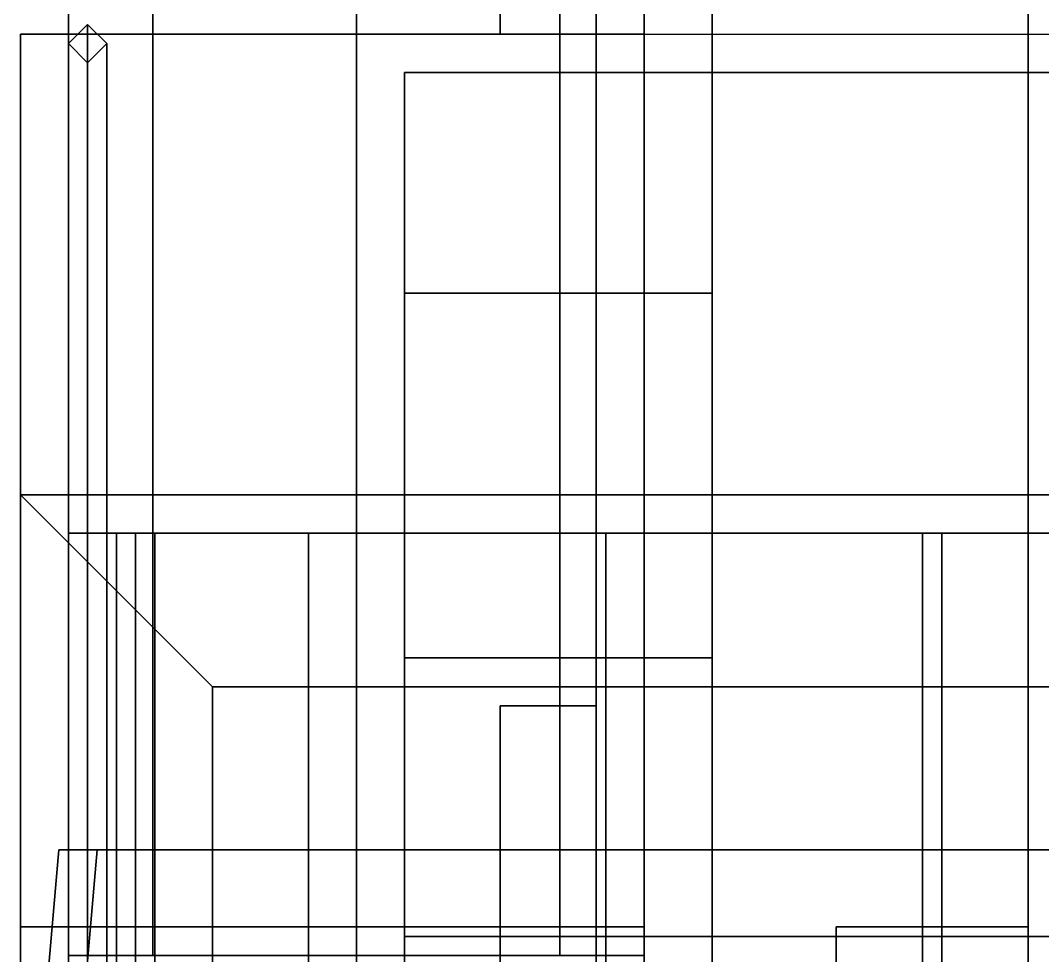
# Model space of a CAD drawing. Header units: millimetres. Extents: x -1.5 to 3, y -6.1 to 15.5.
# Drawn here: x -1.5 to -0.435, y 3.62 to 4.594 of the extents above; entities that cross this region are included whole.
import ezdxf

# ---------------------------------------------------------------- set-up
doc = ezdxf.new("R2010")
doc.units = ezdxf.units.MM
doc.layers.add('bars', color=3, linetype='Continuous')

msp = doc.modelspace()

# ---------------------------------------------------------------- linework, layer by layer
for points in [[(-1, 5.28, 0.89), (-1, 4.58, 0.89), (-1, 4.58, 1.2), (-1, 5.28, 1.2)], [(-1, 5.28, 1.2), (-1, 4.58, 1.2), (1, 4.58, 1.2), (1, 5.28, 1.2)], [(-1.45, 5.07, 1.98), (-1.45, -3.29, 1.98), (-1.45, -3.29, 2.07), (-1.45, 5.07, 2.07)], [(1.45, 5.07, 1.98), (1.45, -3.29, 1.98), (-1.45, -3.29, 1.98), (-1.45, 5.07, 1.98)], [(-1.45, 5.07, 2.07), (-1.45, -3.29, 2.07), (1.45, -3.29, 2.07), (1.45, 5.07, 2.07)], [(-0.7794, 4.7, 3.44), (-0.9, 4.7, 2.99), (-0.9, -1.52, 2.99), (-0.7794, -1.52, 3.44)], [(-0.9, 4.7, 2.99), (-0.7794, 4.7, 2.54), (-0.7794, -1.52, 2.54), (-0.9, -1.52, 2.99)], [(-0.45, 4.7, 3.7694), (-0.7794, 4.7, 3.44), (-0.7794, -1.52, 3.44), (-0.45, -1.52, 3.7694)], [(-0.7794, 4.7, 2.54), (-0.45, 4.7, 2.2106), (-0.45, -1.52, 2.2106), (-0.7794, -1.52, 2.54)], [(0, 4.7, 3.89), (-0.45, 4.7, 3.7694), (-0.45, -1.52, 3.7694), (0, -1.52, 3.89)], [(-0.45, 4.7, 2.2106), (0, 4.7, 2.09), (0, -1.52, 2.09), (-0.45, -1.52, 2.2106)], [(-1.3621, 4.62, 0.9321), (-1.45, 4.62, 0.72), (-1.45, 3.62, 0.68), (-1.3621, 3.62, 0.8921)], [(-1.45, 4.62, 0.72), (-1.3621, 4.62, 0.5079), (-1.3621, 3.62, 0.4679), (-1.45, 3.62, 0.68)], [(-1.3621, 4.62, 0.5079), (-1.15, 4.62, 0.42), (-1.15, 3.62, 0.38), (-1.3621, 3.62, 0.4679)], [(-1.15, 4.62, 1.02), (-1.3621, 4.62, 0.9321), (-1.3621, 3.62, 0.8921), (-1.15, 3.62, 0.98)], [(-1.15, 4.62, 0.42), (-0.9379, 4.62, 0.5079), (-0.9379, 3.62, 0.4679), (-1.15, 3.62, 0.38)], [(-0.9379, 4.62, 0.9321), (-1.15, 4.62, 1.02), (-1.15, 3.62, 0.98), (-0.9379, 3.62, 0.8921)], [(-0.85, 4.62, 0.72), (-0.9379, 4.62, 0.9321), (-0.9379, 3.62, 0.8921), (-0.85, 3.62, 0.68)], [(-0.9379, 4.62, 0.5079), (-0.85, 4.62, 0.72), (-0.85, 3.62, 0.68), (-0.9379, 3.62, 0.4679)], [(-1.5, 4.58, 1.39), (-1.5, 4.58, 1.16), (-1.5, 3.65, 1.1), (-1.5, 3.65, 1.33)], [(-1.45, 4.58, 1.51), (-1.45, 4.58, 1.02), (-1.5, 4.58, 1.16), (-1.5, 4.58, 1.39)], [(-1.5, 3.65, 1.1), (-1.5, 4.58, 1.16), (-1.45, 4.58, 1.02), (-1.45, 3.65, 0.97)], [(-1.45, 3.65, 1.46), (-1.45, 4.58, 1.51), (-1.5, 4.58, 1.39), (-1.5, 3.65, 1.33)], [(-1.43, 4.59, 2.91), (-1.45, 4.57, 2.89), (-1.45, -3.29, 2.89), (-1.43, -3.29, 2.91)], [(-1.43, 4.59, 2.07), (-1.45, 4.57, 2.07), (-1.45, 4.57, 2.89), (-1.43, 4.59, 2.91)], [(-1.45, 4.58, 1.51), (-1.45, 3.65, 1.46), (-1.45, 3.65, 1.98), (-1.45, 4.58, 1.98)], [(-0.85, 4.58, 1.98), (-0.85, 4.58, 0.7184), (-1.45, 4.58, 0.7184), (-1.45, 4.58, 1.98)], [(-1.45, 4.58, 0.7184), (-1.45, 3.65, 0.6812), (-1.45, 3.65, 0.97), (-1.45, 4.58, 1.02)], [(-1.41, 4.57, 2.89), (-1.43, 4.59, 2.91), (-1.43, -3.29, 2.91), (-1.41, -3.29, 2.89)], [(-1.41, 4.57, 2.07), (-1.43, 4.59, 2.07), (-1.43, 4.59, 2.91), (-1.41, 4.57, 2.89)], [(-0.85, 3.65, 1.98), (-0.85, 3.65, 0.6812), (-0.85, 4.58, 0.7184), (-0.85, 4.58, 1.98)], [(-1.45, 4.57, 2.89), (-1.43, 4.55, 2.87), (-1.43, -3.29, 2.87), (-1.45, -3.29, 2.89)], [(-1.45, 4.57, 2.07), (-1.43, 4.55, 2.07), (-1.43, 4.55, 2.87), (-1.45, 4.57, 2.89)], [(-1.43, 4.55, 2.87), (-1.41, 4.57, 2.89), (-1.41, -3.29, 2.89), (-1.43, -3.29, 2.87)], [(-1.43, 4.55, 2.07), (-1.41, 4.57, 2.07), (-1.41, 4.57, 2.89), (-1.43, 4.55, 2.87)], [(-0.45, 4.54, 2.2106), (0, 4.54, 2.09), (0, 4.54, 2.07), (-1.1, 4.54, 2.07)], [(-1.1, 4.54, 2.17), (-1.1, 4.54, 2.07), (-1.1, 3.64, 2.07), (-1.1, 3.64, 2.17)], [(-0.7794, 4.54, 2.54), (-0.45, 4.54, 2.2106), (-1.1, 4.54, 2.07), (-1.1, 4.54, 2.17)], [(-1.1, 4.54, 2.17), (-1.1, 4.31, 2.17), (-0.7794, 4.31, 2.54), (-0.7794, 4.54, 2.54)], [(-0.9, 4.31, 2.99), (-1.1, 4.31, 2.17), (-1.1, 3.93, 2.17), (-0.9, 3.93, 2.99)], [(-0.7794, 4.31, 2.54), (-0.7794, 4.31, 2.54), (-1.1, 4.31, 2.17), (-0.9, 4.31, 2.99)], [(-1.5, 4.1, -16.4), (-1.5, -3.88, -16.4), (-1.5, -3.88, -16.08), (-1.5, 4.1, -16.08)], [(-1.5, 4.1, -16.08), (-1.5, -3.88, -16.08), (-1.3, -3.68, -16.08), (-1.3, 3.9, -16.08)], [(-1.3, 3.9, -16.4), (-1.3, -3.68, -16.4), (-1.5, -3.88, -16.4), (-1.5, 4.1, -16.4)], [(-1.3, 3.9, -16.08), (-1.3, 3.9, -16.4), (-1.5, 4.1, -16.4), (-1.5, 4.1, -16.08)], [(1.5, 4.1, -16.08), (1.5, 4.1, -16.4), (-1.5, 4.1, -16.4), (-1.5, 4.1, -16.08)], [(-1.5, 4.1, -16.08), (-1.5, 4.1, -16.4), (-1.3, 3.9, -16.4), (-1.3, 3.9, -16.08)], [(-1.5, 4.1, -16.4), (1.5, 4.1, -16.4), (1.3, 3.9, -16.4), (-1.3, 3.9, -16.4)], [(-1.3, 3.9, -16.08), (1.3, 3.9, -16.08), (1.5, 4.1, -16.08), (-1.5, 4.1, -16.08)], [(-1.45, 3.73, -15.4), (-1.45, 3.73, -13.55), (-1.45, 4.06, -13.55), (-1.45, 4.06, -15.4)], [(-1.4, 2.55, -13.4), (-1.4, 4.06, -13.4), (-1.45, 4.06, -13.55), (-1.45, 2.55, -13.55)], [(-1.36, 4.06, -13.4), (-1.38, 4.06, -13.55), (-1.45, 4.06, -13.55), (-1.4, 4.06, -13.4)], [(-1.38, 4.06, -13.55), (-1.38, 4.06, -15.4), (-1.45, 4.06, -15.4), (-1.45, 4.06, -13.55)], [(-1.2, 2.55, -13.19), (-1.2, 4.06, -13.19), (-1.4, 4.06, -13.4), (-1.4, 2.55, -13.4)], [(-1.15, 4.06, -13.19), (-1.36, 4.06, -13.4), (-1.4, 4.06, -13.4), (-1.2, 4.06, -13.19)], [(-1.38, 4.06, -15.4), (-1.38, 4.06, -13.55), (-1.38, 3.73, -13.55), (-1.38, 3.73, -15.4)], [(-1.38, 2.55, -13.55), (-1.38, 4.06, -13.55), (-1.36, 4.06, -13.4), (-1.36, 2.55, -13.4)], [(-1.36, 2.55, -13.4), (-1.36, 4.06, -13.4), (-1.15, 4.06, -13.19), (-1.15, 2.55, -13.19)], [(-0.89, 2.55, -12.96), (-0.89, 4.06, -12.96), (-1.2, 4.06, -13.19), (-1.2, 2.55, -13.19)], [(-0.85, 4.06, -12.98), (-1.15, 4.06, -13.19), (-1.2, 4.06, -13.19), (-0.89, 4.06, -12.96)], [(-1.15, 2.55, -13.19), (-1.15, 4.06, -13.19), (-0.85, 4.06, -12.98), (-0.85, 2.55, -12.98)], [(-0.56, 2.55, -12.82), (-0.56, 4.06, -12.82), (-0.89, 4.06, -12.96), (-0.89, 2.55, -12.96)], [(-0.54, 4.06, -12.85), (-0.85, 4.06, -12.98), (-0.89, 4.06, -12.96), (-0.56, 4.06, -12.82)], [(-0.85, 2.55, -12.98), (-0.85, 4.06, -12.98), (-0.54, 4.06, -12.85), (-0.54, 2.55, -12.85)], [(-0.4, 2.55, -12.77), (-0.4, 4.06, -12.77), (-0.56, 4.06, -12.82), (-0.56, 2.55, -12.82)], [(-0.39, 4.06, -12.8), (-0.54, 4.06, -12.85), (-0.56, 4.06, -12.82), (-0.4, 4.06, -12.77)], [(-0.54, 2.55, -12.85), (-0.54, 4.06, -12.85), (-0.39, 4.06, -12.8), (-0.39, 2.55, -12.8)], [(-0.9, 3.93, 2.99), (-1.1, 3.93, 2.17), (-0.7794, 3.93, 2.54)], [(-1.1, 3.93, 2.17), (-1.1, 3.64, 2.17), (-0.7794, 3.64, 2.54), (-0.7794, 3.93, 2.54)], [(-1.3, -3.68, -16.08), (-1.3, -3.68, -16.4), (-1.3, 3.9, -16.4), (-1.3, 3.9, -16.08)], [(-1.3, 3.9, -16.4), (1.3, 3.9, -16.4), (1.3, 3.9, -16.08), (-1.3, 3.9, -16.08)], [(-0.9, 3.88, -16.5), (-0.9, 3.88, -16.76), (-1, 3.88, -16.76), (-1, 3.88, -16.5)], [(-1, 3.88, -16.5), (-1, 3.88, -16.76), (-1, 3.65, -16.76), (-1, 3.65, -16.5)], [(-1, 3.65, -16.76), (-1, 3.88, -16.76), (-0.9, 3.88, -16.76), (-0.9, 3.65, -16.76)], [(-0.9, 3.65, -16.5), (-0.9, 3.88, -16.5), (-1, 3.88, -16.5), (-1, 3.65, -16.5)], [(-0.9, 3.65, -16.76), (-0.9, 3.88, -16.76), (-0.9, 3.88, -16.5), (-0.9, 3.65, -16.5)], [(-1.46, 3.73, -14.24), (-1.5, 3.27, -14.24), (-1.46, 3.27, -14.24), (-1.42, 3.73, -14.24)], [(-1.46, 3.73, -16.08), (-1.5, 3.27, -16.08), (-1.5, 3.27, -14.24), (-1.46, 3.73, -14.24)], [(1.46, 3.73, -16.08), (1.5, 3.27, -16.08), (-1.5, 3.27, -16.08), (-1.46, 3.73, -16.08)], [(-1.46, 3.27, -14.24), (-1.46, 3.27, -14.74), (-1.42, 3.73, -14.74), (-1.42, 3.73, -14.24)], [(-1.42, 3.73, -14.24), (-1.42, 3.73, -14.74), (-1.46, 3.73, -14.74), (-1.46, 3.73, -14.24)], [(1.46, 3.73, -14.74), (1.46, 3.73, -16.08), (-1.46, 3.73, -16.08), (-1.46, 3.73, -14.74)], [(1.42, 3.73, -14.74), (-1.42, 3.73, -14.74), (-1.46, 3.27, -14.74), (1.46, 3.27, -14.74)], [(-1.45, 2.55, -14.74), (-1.45, 2.55, -13.55), (-1.45, 3.73, -13.55), (-1.45, 3.73, -14.74)], [(-1.38, 3.73, -14.74), (-1.38, 3.73, -13.55), (-1.38, 2.55, -13.55), (-1.38, 2.55, -14.74)], [(-1.5, 3.65, 1.33), (-1.5, 3.65, 1.1), (-1.45, 3.65, 0.97), (-1.45, 3.65, 1.46)], [(-1.45, 3.65, 1.98), (-1.45, 3.65, 0.6812), (-0.85, 3.65, 0.6812), (-0.85, 3.65, 1.98)], [(-1, 3.65, -16.76), (-1, 3.48, -16.8), (-1, 3.48, -16.46), (-1, 3.65, -16.5)], [(-0.9, 3.65, -16.76), (-0.9, 3.48, -16.8), (-1, 3.48, -16.8), (-1, 3.65, -16.76)], [(-1, 3.65, -16.5), (-1, 3.48, -16.46), (-0.9, 3.48, -16.46), (-0.9, 3.65, -16.5)], [(-0.9, 3.48, -16.46), (-0.9, 3.48, -16.8), (-0.9, 3.65, -16.76), (-0.9, 3.65, -16.5)], [(-0.65, 3.65, 0.52), (-0.65, -3.82, 0.52), (-0.65, -4.09, 1.35), (-0.65, 3.65, 1.35)], [(-0.45, 3.65, 0.52), (-0.45, -3.82, 0.52), (-0.65, -3.82, 0.52), (-0.65, 3.65, 0.52)], [(-0.65, 3.65, 1.35), (-0.65, -4.09, 1.35), (-0.45, -4.09, 1.35), (-0.45, 3.65, 1.35)], [(-0.45, 3.65, 1.35), (-0.45, 3.65, 0.52), (-0.65, 3.65, 0.52), (-0.65, 3.65, 1.35)], [(-0.45, -4.09, 1.35), (-0.45, -3.82, 0.52), (-0.45, 3.65, 0.52), (-0.45, 3.65, 1.35)], [(-1.1, 3.64, 2.07), (0, 3.64, 2.07), (0, 3.64, 2.09), (-0.45, 3.64, 2.2106)], [(-1.1, 3.64, 2.17), (-1.1, 3.64, 2.07), (-0.45, 3.64, 2.2106), (-0.7794, 3.64, 2.54)], [(-0.85, 3.62, 0.68), (-1.3621, 3.62, 0.8921), (-1.45, 3.62, 0.68), (-0.9379, 3.62, 0.4679)], [(-0.9379, 3.62, 0.4679), (-1.45, 3.62, 0.68), (-1.3621, 3.62, 0.4679), (-1.15, 3.62, 0.38)], [(-0.9379, 3.62, 0.8921), (-1.15, 3.62, 0.98), (-1.3621, 3.62, 0.8921), (-0.85, 3.62, 0.68)]]:
    msp.add_3dface(points)
at = {"layer": 'bars'}
for points in [[(-1.2, 3.24, 1.2), (-1.2, 3.24, 1.33), (-1.2, 3.65, 1.33), (-1.2, 3.65, 1.2)], [(-1.1, 3.65, 1.2), (-1.1, 3.24, 1.2), (-1.2, 3.24, 1.2), (-1.2, 3.65, 1.2)], [(-1.2, 3.65, 1.33), (-1.2, 3.24, 1.33), (-1.1, 3.24, 1.33), (-1.1, 3.65, 1.33)], [(-1.1, 3.65, 1.33), (-1.1, 3.24, 1.33), (-1.1, 3.24, 1.2), (-1.1, 3.65, 1.2)]]:
    msp.add_3dface(points, dxfattribs=at)

doc.saveas('drawing.dxf')
